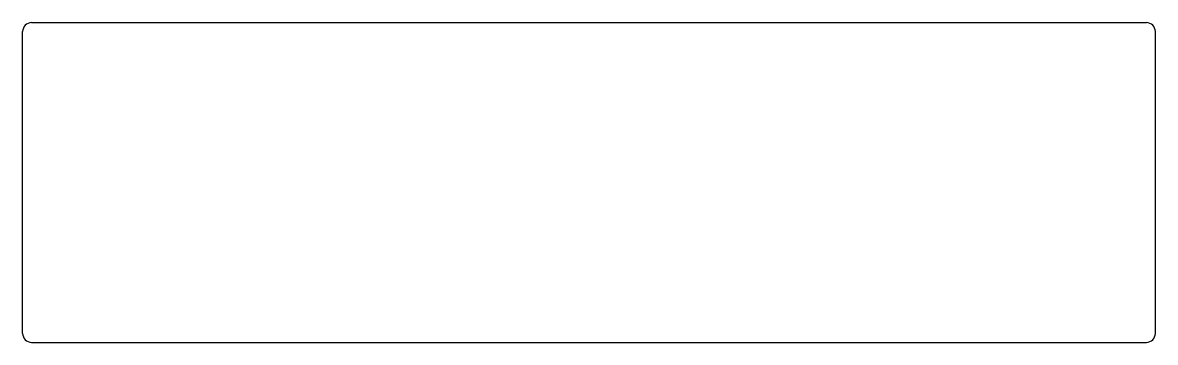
# Model space of a CAD drawing. Header units: millimetres. Extents: x 88 to 343, y 15 to 87.
import ezdxf

# ---------------------------------------------------------------- set-up
doc = ezdxf.new("R2010")
doc.units = ezdxf.units.MM

msp = doc.modelspace()

# ---------------------------------------------------------------- linework, layer by layer
at = {"linetype": 'CONTINUOUS'}
for p, q in [((90, 87), (341, 87)), ((88, 17), (88, 85)), ((343, 17), (343, 85)), ((90, 15), (341, 15))]:
    msp.add_line(p, q, dxfattribs=at)
for centre, start, end in [((90, 85), 90, 180), ((341, 85), 0, 90), ((90, 17), 180, 270), ((341, 17), 270, 360)]:
    msp.add_arc(centre, 2, start, end, dxfattribs=at)

doc.saveas('drawing.dxf')
